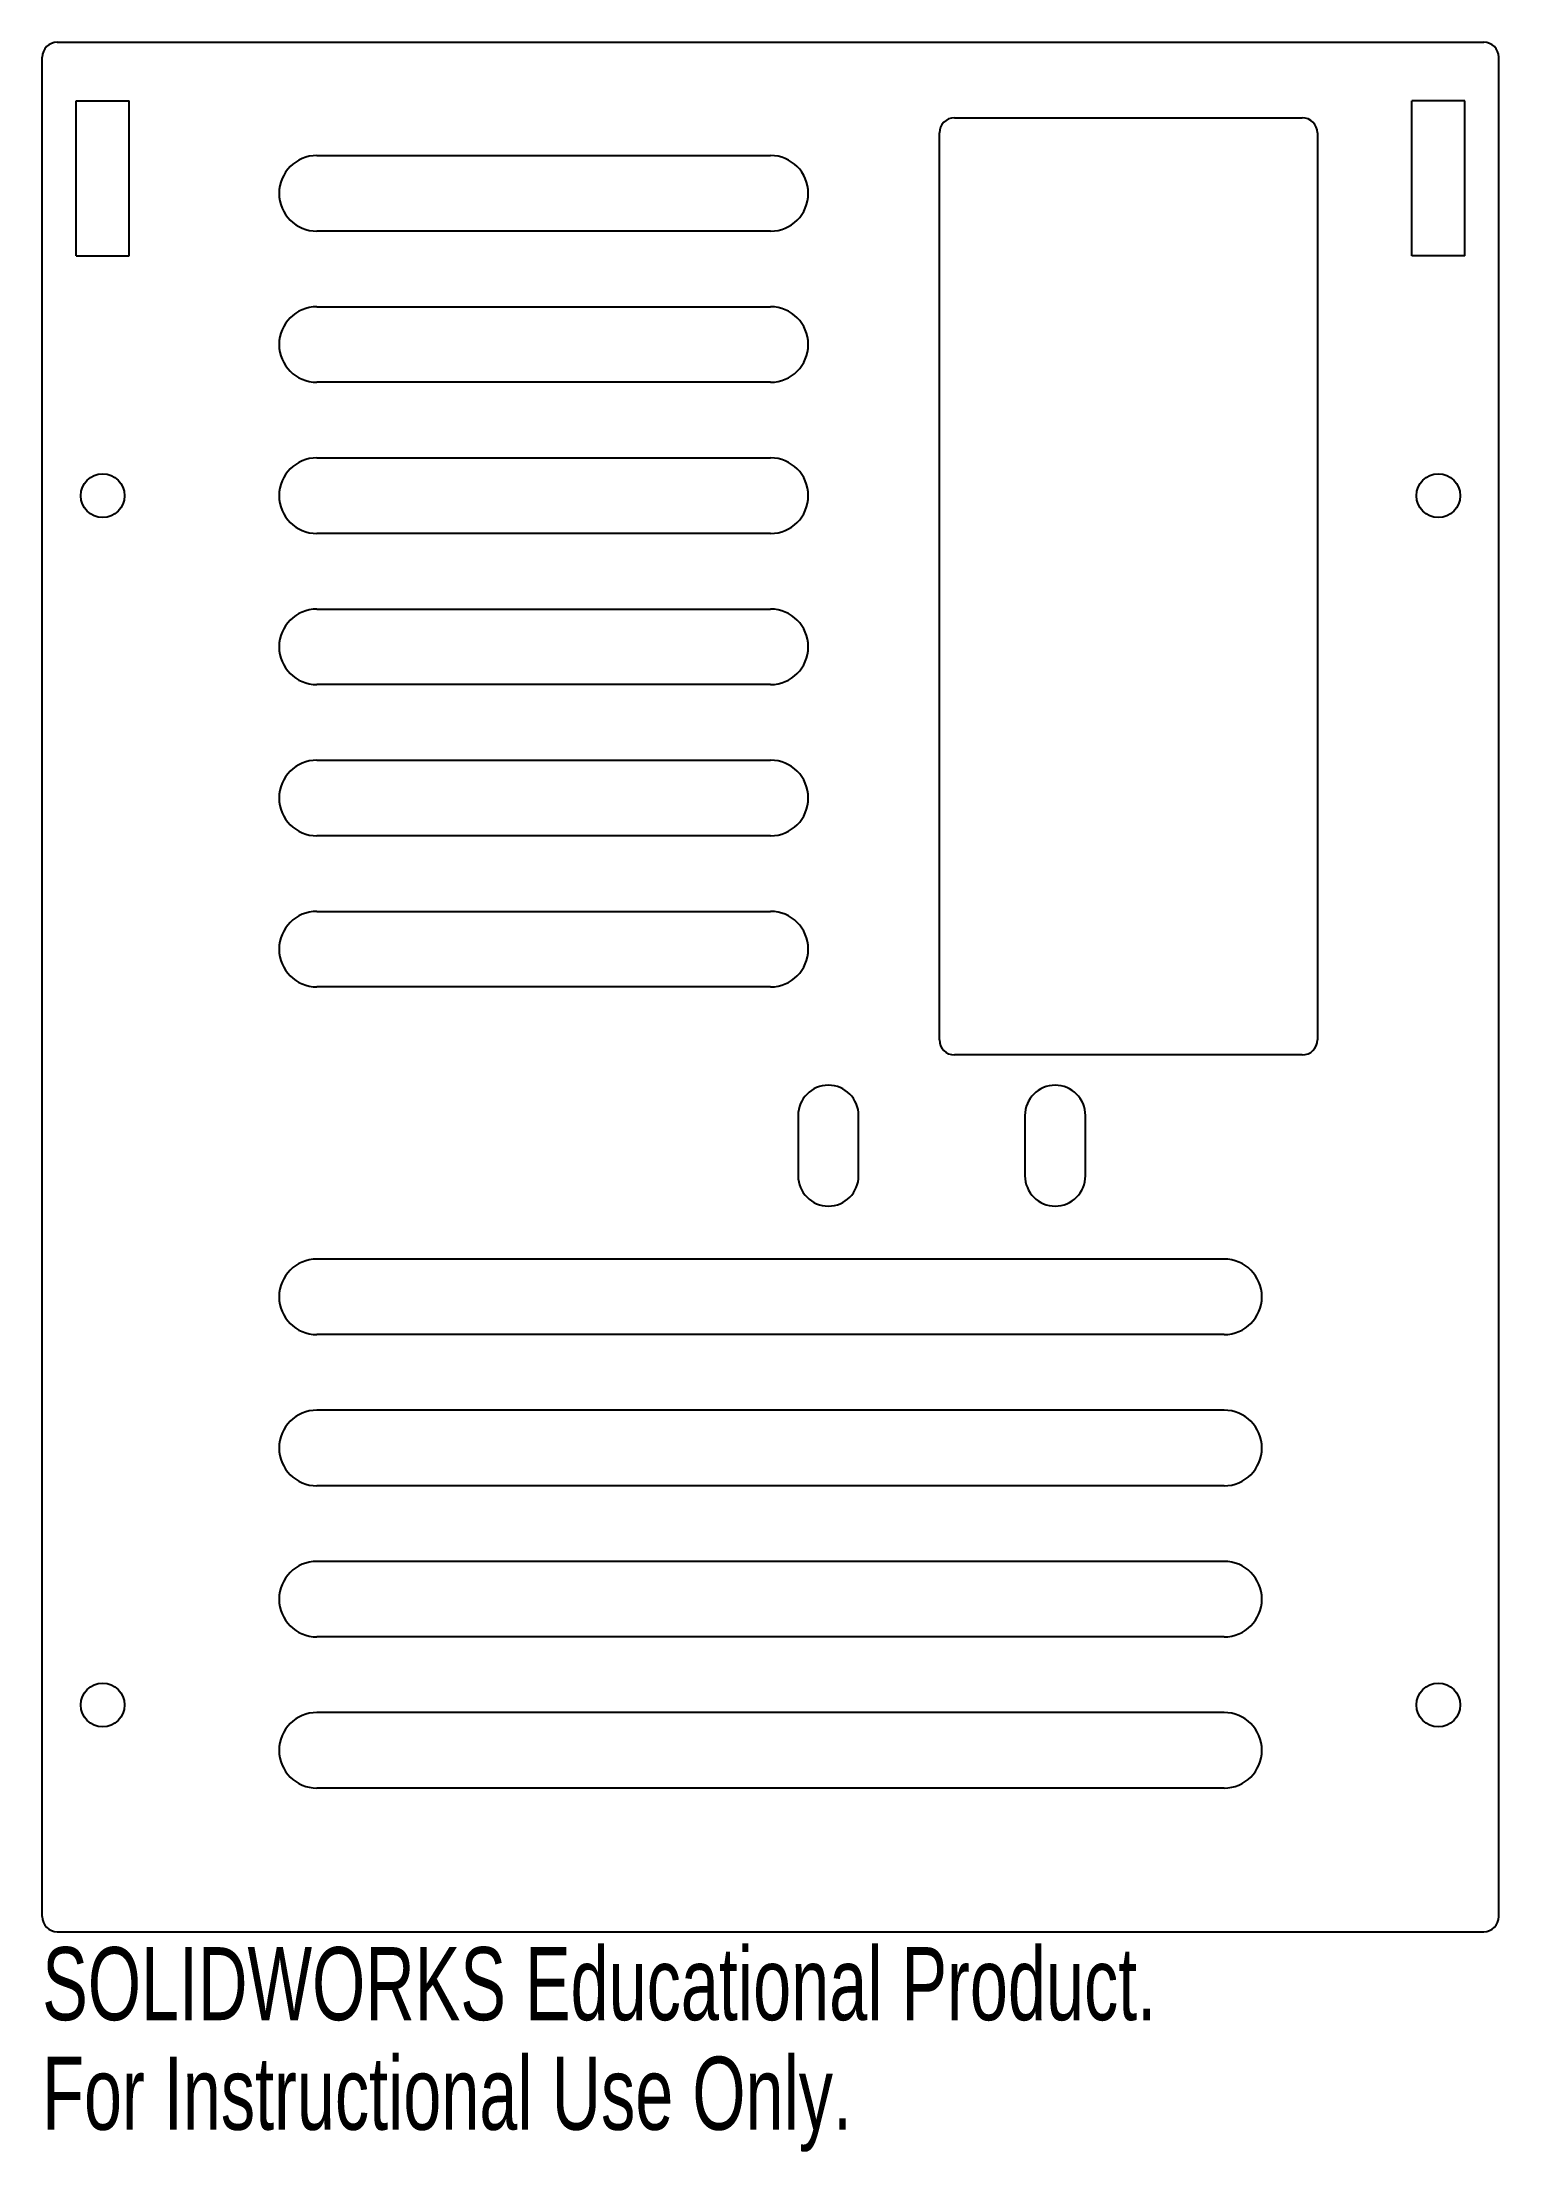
# Model space of a CAD drawing. Header units: millimetres. Extents: x -48 to 48, y 10 to 150.
import ezdxf

# ---------------------------------------------------------------- set-up
doc = ezdxf.new("R2010")
doc.units = ezdxf.units.MM
doc.styles.add('SLDTEXTSTYLE0', font='TXT', dxfattribs={"width": 0.7})

msp = doc.modelspace()

# ---------------------------------------------------------------- linework, layer by layer
at = {"color": 7, "linetype": 'Continuous', "lineweight": 25}
for p, q in [((-47.17, 150), (47.17, 150)), ((-48.17, 26), (-48.17, 149)), ((48.17, 26), (48.17, 149)), ((-45.91625, 146.125), (-42.42375, 146.125)), ((-45.91625, 135.875), (-45.91625, 146.125)), ((-42.42375, 135.875), (-42.42375, 146.125)), ((42.42375, 135.875), (42.42375, 146.125)), ((45.91625, 146.125), (42.42375, 146.125)), ((45.91625, 135.875), (45.91625, 146.125)), ((11.17, 84), (11.17, 144)), ((12.17, 145), (35.17, 145)), ((36.17, 144), (36.17, 84)), ((-30, 142.5), (0, 142.5)), ((0, 137.5), (-30, 137.5)), ((-45.91625, 135.875), (-42.42375, 135.875)), ((45.91625, 135.875), (42.42375, 135.875)), ((-30, 132.5), (0, 132.5)), ((0, 127.5), (-30, 127.5)), ((-30, 122.5), (0, 122.5)), ((0, 117.5), (-30, 117.5)), ((-30, 112.5), (0, 112.5)), ((0, 107.5), (-30, 107.5)), ((-30, 102.5), (0, 102.5)), ((0, 97.5), (-30, 97.5)), ((-30, 92.5), (0, 92.5)), ((0, 87.5), (-30, 87.5)), ((35.17, 83), (12.17, 83)), ((1.83, 79), (1.83, 75)), ((5.83, 75), (5.83, 79)), ((16.83, 79), (16.83, 75)), ((20.83, 75), (20.83, 79)), ((30, 69.5), (-30, 69.5)), ((30, 64.5), (-30, 64.5)), ((30, 59.5), (-30, 59.5)), ((30, 54.5), (-30, 54.5)), ((30, 49.5), (-30, 49.5)), ((30, 44.5), (-30, 44.5)), ((30, 39.5), (-30, 39.5)), ((30, 34.5), (-30, 34.5)), ((-47.17, 25), (47.17, 25))]:
    msp.add_line(p, q, dxfattribs=at)
for centre in [(-44.17, 120), (44.17, 120), (-44.17, 40), (44.17, 40)]:
    msp.add_circle(centre, 1.45, dxfattribs=at)
for centre, radius, start, end in [((-47.17, 149), 1, 90, 180), ((47.17, 149), 1, 0, 90), ((12.17, 144), 1, 90, 180), ((35.17, 144), 1, 0, 90), ((-30, 140), 2.5, 90, 270), ((0, 140), 2.5, 270, 90), ((-30, 130), 2.5, 90, 270), ((0, 130), 2.5, 270, 90), ((-30, 120), 2.5, 90, 270), ((0, 120), 2.5, 270, 90), ((-30, 110), 2.5, 90, 270), ((0, 110), 2.5, 270, 90), ((-30, 100), 2.5, 90, 270), ((0, 100), 2.5, 270, 90), ((-30, 90), 2.5, 90, 270), ((0, 90), 2.5, 270, 90), ((12.17, 84), 1, 180, 270), ((35.17, 84), 1, 270, 0), ((3.83, 79), 2, 0, 180), ((18.83, 79), 2, 0, 180), ((3.83, 75), 2, 180, 0), ((18.83, 75), 2, 180, 0), ((-30, 67), 2.5, 90, 270), ((30, 67), 2.5, 270, 90), ((-30, 57), 2.5, 90, 270), ((30, 57), 2.5, 270, 90), ((-30, 47), 2.5, 90, 270), ((30, 47), 2.5, 270, 90), ((-30, 37), 2.5, 90, 270), ((30, 37), 2.5, 270, 90), ((-47.17, 26), 1, 180, 270), ((47.17, 26), 1, 270, 0)]:
    msp.add_arc(centre, radius, start, end, dxfattribs=at)

# ---------------------------------------------------------------- texts
at = {"color": 7, "linetype": 'Continuous', "char_height": 4.83362, "attachment_point": 1, "style": 'SLDTEXTSTYLE0'}
for s, insert in [('SOLIDWORKS Educational Product.', (-48.17, 23.98043)), ('For Instructional Use Only.', (-48.17, 16.73))]:
    msp.add_mtext(s, dxfattribs=dict(at, insert=insert))

doc.saveas('drawing.dxf')
